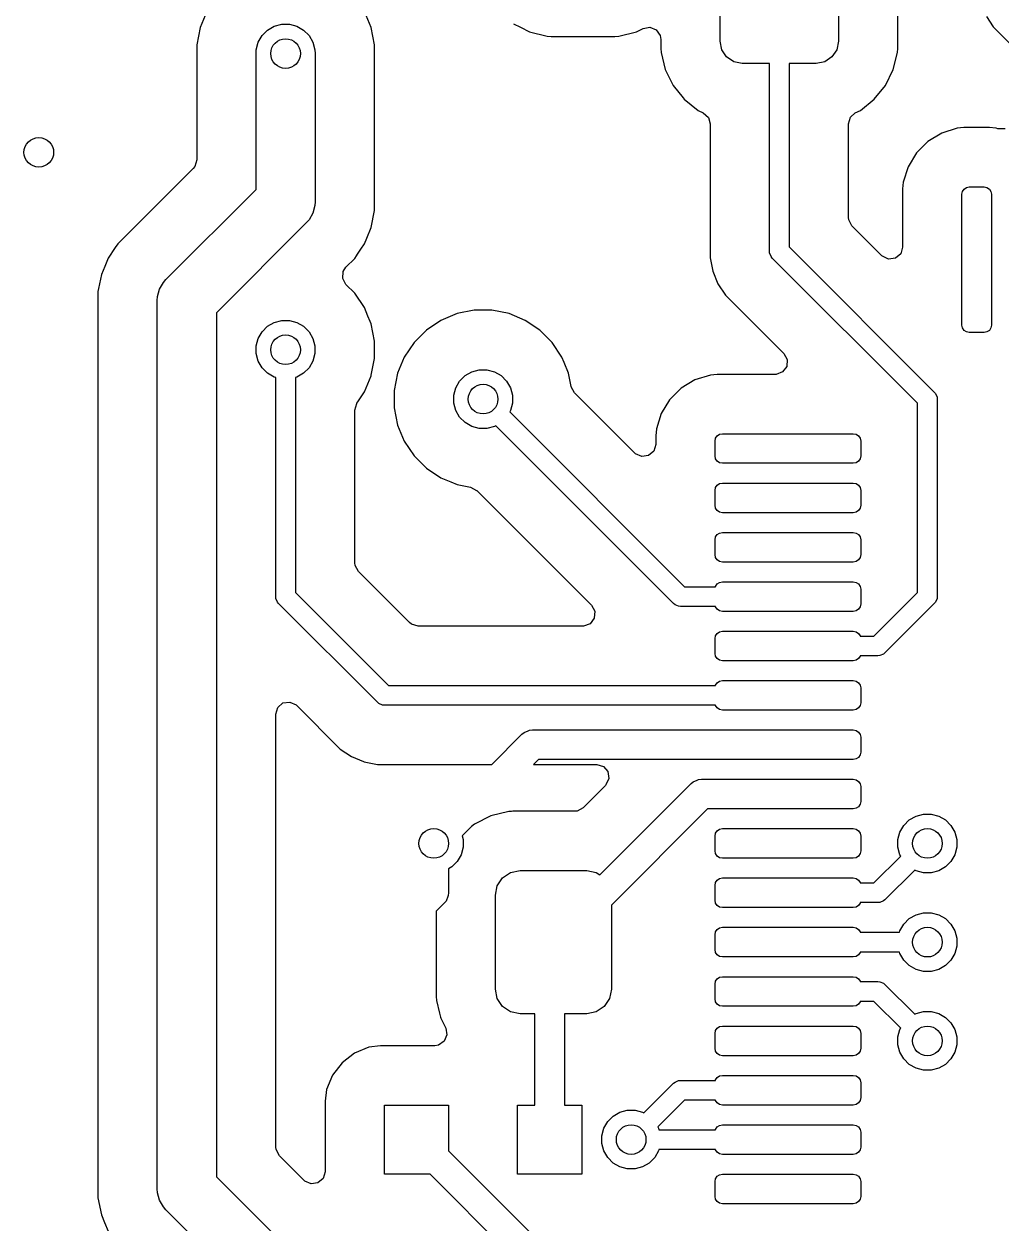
# Model space of a CAD drawing. Header units: inches. Extents: x 1.32 to 5.22, y -7.01 to -1.14.
# Drawn here: x 3.3799 to 3.7695, y -3.1833 to -2.7047 of the extents above; entities that cross this region are included whole.
import ezdxf

# ---------------------------------------------------------------- set-up
doc = ezdxf.new("R2010")
doc.units = ezdxf.units.IN
doc.header["$MEASUREMENT"] = 0
doc.layers.add('F.Cu', color=13, linetype='CONTINUOUS', true_color=0xc83434)

msp = doc.modelspace()

# ---------------------------------------------------------------- linework, layer by layer
at = {"layer": 'F.Cu', "linetype": 'CONTINUOUS'}
for p, q in [((3.65748, -2.71161), (3.65748, -2.6939)), ((3.70472, -2.6939), (3.70472, -2.71161)), ((3.72837, -2.71444), (3.72837, -2.69107)), ((3.45283, -2.69974), (3.45016, -2.70619)), ((3.51834, -2.70619), (3.51567, -2.69974)), ((3.76371, -2.70179), (3.76642, -2.70584)), ((3.45016, -2.70619), (3.4488, -2.71304)), ((3.45016, -2.70619), (3.45016, -2.70619)), ((3.47488, -2.70935), (3.47706, -2.70717)), ((3.47706, -2.70717), (3.47973, -2.70562)), ((3.47973, -2.70562), (3.48271, -2.70483)), ((3.48271, -2.70483), (3.48579, -2.70483)), ((3.48579, -2.70483), (3.48877, -2.70562)), ((3.48877, -2.70562), (3.49144, -2.70717)), ((3.49144, -2.70717), (3.49362, -2.70935)), ((3.5197, -2.71304), (3.51834, -2.70619)), ((3.51834, -2.70619), (3.51834, -2.70619)), ((3.57514, -2.70464), (3.57796, -2.70603)), ((3.57796, -2.70603), (3.58157, -2.70782)), ((3.58157, -2.70782), (3.58853, -2.70956)), ((3.61718, -2.70956), (3.62414, -2.70782)), ((3.62414, -2.70782), (3.62679, -2.70651)), ((3.62679, -2.70651), (3.6295, -2.70603)), ((3.6295, -2.70603), (3.63203, -2.7071)), ((3.63203, -2.7071), (3.63359, -2.70936)), ((3.76642, -2.70584), (3.76642, -2.70584)), ((3.76642, -2.70584), (3.79829, -2.73771)), ((3.4488, -2.71304), (3.4488, -2.75888)), ((3.47254, -2.71499), (3.47334, -2.71202)), ((3.47334, -2.71202), (3.47488, -2.70935)), ((3.49362, -2.70935), (3.49516, -2.71202)), ((3.49516, -2.71202), (3.49596, -2.71499)), ((3.5197, -2.7721), (3.5197, -2.71304)), ((3.5197, -2.71304), (3.5197, -2.71304)), ((3.5197, -2.71304), (3.5197, -2.71304)), ((3.58853, -2.70956), (3.58853, -2.70956)), ((3.58853, -2.70956), (3.58853, -2.70956)), ((3.58853, -2.70956), (3.59014, -2.70967)), ((3.59014, -2.70967), (3.61557, -2.70967)), ((3.61557, -2.70967), (3.61718, -2.70956)), ((3.63359, -2.70936), (3.63384, -2.71089)), ((3.63384, -2.71089), (3.63384, -2.71444)), ((3.65815, -2.715), (3.65748, -2.71161)), ((3.70472, -2.71161), (3.70405, -2.715)), ((3.47244, -2.71654), (3.47254, -2.71499)), ((3.47244, -2.7707), (3.47244, -2.71654)), ((3.49596, -2.71499), (3.49606, -2.71654)), ((3.49606, -2.71654), (3.49606, -2.77559)), ((3.63384, -2.71444), (3.63395, -2.71603)), ((3.63395, -2.71603), (3.63565, -2.72289)), ((3.66007, -2.71788), (3.65815, -2.715)), ((3.66295, -2.7198), (3.66007, -2.71788)), ((3.70213, -2.71788), (3.69926, -2.7198)), ((3.70405, -2.715), (3.70213, -2.71788)), ((3.72655, -2.72289), (3.72826, -2.71603)), ((3.72826, -2.71603), (3.72837, -2.71444)), ((3.66634, -2.72047), (3.66295, -2.7198)), ((3.67717, -2.72047), (3.66634, -2.72047)), ((3.67717, -2.79528), (3.67717, -2.72047)), ((3.69587, -2.72047), (3.68504, -2.72047)), ((3.68504, -2.72047), (3.68504, -2.79364)), ((3.69926, -2.7198), (3.69587, -2.72047)), ((3.63565, -2.72289), (3.63879, -2.72922)), ((3.72341, -2.72922), (3.72655, -2.72289)), ((3.63879, -2.72922), (3.64275, -2.73414)), ((3.71898, -2.73473), (3.72341, -2.72922)), ((3.64275, -2.73414), (3.64322, -2.73473)), ((3.64322, -2.73473), (3.64873, -2.73916)), ((3.71347, -2.73916), (3.71898, -2.73473)), ((3.64873, -2.73916), (3.65081, -2.74019)), ((3.65081, -2.74019), (3.65283, -2.74206)), ((3.70868, -2.74456), (3.70946, -2.74192)), ((3.70946, -2.74192), (3.71139, -2.74019)), ((3.71139, -2.74019), (3.71347, -2.73916)), ((3.65283, -2.74206), (3.65352, -2.74456)), ((3.65352, -2.74456), (3.65352, -2.79256)), ((3.70868, -2.78183), (3.70868, -2.74456)), ((3.75206, -2.74629), (3.7459, -2.74821)), ((3.75474, -2.74604), (3.75206, -2.74629)), ((3.75206, -2.74629), (3.75206, -2.74629)), ((3.75206, -2.74629), (3.75206, -2.74629)), ((3.76494, -2.74604), (3.75474, -2.74604)), ((3.76748, -2.74627), (3.76494, -2.74604)), ((3.76762, -2.74629), (3.76748, -2.74627)), ((3.76823, -2.74648), (3.76762, -2.74629)), ((3.76762, -2.74629), (3.76762, -2.74629)), ((3.76839, -2.74652), (3.76823, -2.74648)), ((3.77114, -2.74648), (3.76839, -2.74652)), ((3.74037, -2.75155), (3.7358, -2.75612)), ((3.74589, -2.74821), (3.74037, -2.75155)), ((3.74037, -2.75155), (3.74037, -2.75155)), ((3.7459, -2.74821), (3.74589, -2.74821)), ((3.7358, -2.75612), (3.73246, -2.76164)), ((3.7358, -2.75612), (3.7358, -2.75612)), ((3.4488, -2.75888), (3.44802, -2.76152)), ((3.44737, -2.76234), (3.41734, -2.79236)), ((3.44802, -2.76152), (3.44737, -2.76234)), ((3.73246, -2.76164), (3.73054, -2.76781)), ((3.73246, -2.76164), (3.73246, -2.76164)), ((3.43653, -2.80661), (3.47244, -2.7707)), ((3.73054, -2.76781), (3.7303, -2.77049)), ((3.7303, -2.77049), (3.7303, -2.79368)), ((3.73054, -2.76781), (3.73054, -2.76781)), ((3.75416, -2.77151), (3.7548, -2.77055)), ((3.7548, -2.77055), (3.75576, -2.76991)), ((3.75576, -2.76991), (3.75689, -2.76969)), ((3.75689, -2.76969), (3.7628, -2.76969)), ((3.7628, -2.76969), (3.76393, -2.76991)), ((3.76393, -2.76991), (3.76488, -2.77055)), ((3.76488, -2.77055), (3.76552, -2.77151)), ((3.5197, -2.77908), (3.5197, -2.7721)), ((3.75394, -2.77264), (3.75416, -2.77151)), ((3.75394, -2.8248), (3.75394, -2.77264)), ((3.76552, -2.77151), (3.76575, -2.77264)), ((3.76575, -2.77264), (3.76575, -2.8248)), ((3.49516, -2.78011), (3.49362, -2.78278)), ((3.49596, -2.77713), (3.49516, -2.78011)), ((3.49606, -2.77559), (3.49596, -2.77713)), ((3.51834, -2.78593), (3.5197, -2.77908)), ((3.4926, -2.78394), (3.45669, -2.81985)), ((3.49362, -2.78278), (3.4926, -2.78394)), ((3.70879, -2.78287), (3.70868, -2.78183)), ((3.71011, -2.78528), (3.70879, -2.78287)), ((3.51661, -2.7901), (3.51834, -2.78593)), ((3.72196, -2.79713), (3.71011, -2.78528)), ((3.41632, -2.7939), (3.41346, -2.79817)), ((3.41734, -2.79236), (3.41632, -2.7939)), ((3.41734, -2.79236), (3.41734, -2.79236)), ((3.51292, -2.7965), (3.51425, -2.79451)), ((3.51425, -2.79451), (3.51567, -2.79238)), ((3.51567, -2.79238), (3.51661, -2.7901)), ((3.65352, -2.79256), (3.65352, -2.79799)), ((3.68504, -2.79364), (3.74294, -2.85155)), ((3.7303, -2.79368), (3.72952, -2.79632)), ((3.41346, -2.79817), (3.41213, -2.80139)), ((3.50831, -2.80167), (3.51179, -2.79819)), ((3.51179, -2.79819), (3.5125, -2.79713)), ((3.5125, -2.79713), (3.51292, -2.7965)), ((3.51292, -2.7965), (3.51292, -2.7965)), ((3.65352, -2.79799), (3.65352, -2.79799)), ((3.65352, -2.79799), (3.65352, -2.79799)), ((3.65352, -2.79799), (3.65458, -2.80332)), ((3.67724, -2.79604), (3.67717, -2.79528)), ((3.67783, -2.79746), (3.67724, -2.79604)), ((3.67832, -2.79806), (3.67783, -2.79746)), ((3.73622, -2.85596), (3.67832, -2.79806)), ((3.72222, -2.79737), (3.72196, -2.79713)), ((3.72472, -2.79851), (3.72222, -2.79737)), ((3.72744, -2.79812), (3.72472, -2.79851)), ((3.72952, -2.79632), (3.72744, -2.79812)), ((3.41213, -2.80139), (3.41079, -2.80462)), ((3.507, -2.80616), (3.50719, -2.80341)), ((3.50719, -2.80341), (3.50831, -2.80167)), ((3.65458, -2.80332), (3.65458, -2.80332)), ((3.65458, -2.80332), (3.65666, -2.80834)), ((3.41079, -2.80462), (3.40968, -2.81021)), ((3.41079, -2.80462), (3.41079, -2.80462)), ((3.43397, -2.81044), (3.43551, -2.80777)), ((3.43551, -2.80777), (3.43653, -2.80661)), ((3.50831, -2.80857), (3.507, -2.80616)), ((3.51179, -2.81205), (3.50831, -2.80857)), ((3.65666, -2.80834), (3.65968, -2.81286)), ((3.40968, -2.81021), (3.40943, -2.81147)), ((3.40943, -2.81147), (3.40943, -3.17278)), ((3.43307, -2.81496), (3.43317, -2.81342)), ((3.43317, -2.81342), (3.43397, -2.81044)), ((3.51567, -2.81785), (3.51179, -2.81205)), ((3.51179, -2.81205), (3.51179, -2.81205)), ((3.65968, -2.81286), (3.65968, -2.81286)), ((3.65968, -2.81286), (3.68296, -2.83613)), ((3.43307, -3.16929), (3.43307, -2.81496)), ((3.51705, -2.82119), (3.51567, -2.81785)), ((3.51567, -2.81785), (3.51567, -2.81785)), ((3.45669, -2.81985), (3.45669, -3.1644)), ((3.47973, -2.82373), (3.48271, -2.82294)), ((3.48271, -2.82294), (3.48579, -2.82294)), ((3.48579, -2.82294), (3.48877, -2.82373)), ((3.51793, -2.82331), (3.51705, -2.82119)), ((3.51834, -2.8243), (3.51793, -2.82331)), ((3.5462, -2.82291), (3.54039, -2.82679)), ((3.55265, -2.82024), (3.5462, -2.82291)), ((3.5462, -2.82291), (3.5462, -2.82291)), ((3.5595, -2.81888), (3.55265, -2.82024)), ((3.55265, -2.82024), (3.55265, -2.82024)), ((3.56648, -2.81888), (3.5595, -2.81888)), ((3.5595, -2.81888), (3.5595, -2.81888)), ((3.57333, -2.82024), (3.56648, -2.81888)), ((3.56648, -2.81888), (3.56648, -2.81888)), ((3.57979, -2.82291), (3.57333, -2.82024)), ((3.57333, -2.82024), (3.57333, -2.82024)), ((3.58559, -2.82679), (3.57979, -2.82291)), ((3.57979, -2.82291), (3.57979, -2.82291)), ((3.47334, -2.83013), (3.47488, -2.82746)), ((3.47488, -2.82746), (3.47706, -2.82528)), ((3.47706, -2.82528), (3.47973, -2.82373)), ((3.48877, -2.82373), (3.49144, -2.82528)), ((3.49144, -2.82528), (3.49362, -2.82746)), ((3.49362, -2.82746), (3.49516, -2.83013)), ((3.5197, -2.83115), (3.51834, -2.8243)), ((3.51834, -2.8243), (3.51834, -2.8243)), ((3.54039, -2.82679), (3.53545, -2.83173)), ((3.54039, -2.82679), (3.54039, -2.82679)), ((3.59053, -2.83173), (3.58559, -2.82679)), ((3.58559, -2.82679), (3.58559, -2.82679)), ((3.75416, -2.82593), (3.75394, -2.8248)), ((3.7548, -2.82689), (3.75416, -2.82593)), ((3.75576, -2.82753), (3.7548, -2.82689)), ((3.75689, -2.82776), (3.75576, -2.82753)), ((3.7628, -2.82776), (3.75689, -2.82776)), ((3.76393, -2.82753), (3.7628, -2.82776)), ((3.76488, -2.82689), (3.76393, -2.82753)), ((3.76552, -2.82593), (3.76488, -2.82689)), ((3.76575, -2.8248), (3.76552, -2.82593)), ((3.47254, -2.8331), (3.47334, -2.83013)), ((3.49516, -2.83013), (3.49596, -2.8331)), ((3.5197, -2.83814), (3.5197, -2.83115)), ((3.5197, -2.83115), (3.5197, -2.83115)), ((3.53545, -2.83173), (3.53157, -2.83754)), ((3.53545, -2.83173), (3.53545, -2.83173)), ((3.59441, -2.83754), (3.59053, -2.83173)), ((3.59053, -2.83173), (3.59053, -2.83173)), ((3.47254, -2.83619), (3.47254, -2.8331)), ((3.47334, -2.83917), (3.47254, -2.83619)), ((3.49596, -2.83619), (3.49516, -2.83917)), ((3.49596, -2.8331), (3.49596, -2.83619)), ((3.53157, -2.83754), (3.5289, -2.84399)), ((3.53157, -2.83754), (3.53157, -2.83754)), ((3.5953, -2.83968), (3.59441, -2.83754)), ((3.59441, -2.83754), (3.59441, -2.83754)), ((3.68296, -2.83613), (3.68428, -2.83855)), ((3.47488, -2.84184), (3.47334, -2.83917)), ((3.47706, -2.84402), (3.47488, -2.84184)), ((3.49362, -2.84184), (3.49144, -2.84402)), ((3.49516, -2.83917), (3.49362, -2.84184)), ((3.5184, -2.84471), (3.5197, -2.83814)), ((3.5197, -2.83814), (3.5197, -2.83814)), ((3.59708, -2.84399), (3.5953, -2.83968)), ((3.68408, -2.84129), (3.68243, -2.84349)), ((3.68428, -2.83855), (3.68408, -2.84129)), ((3.47973, -2.84556), (3.47706, -2.84402)), ((3.48031, -2.84571), (3.47973, -2.84556)), ((3.48031, -2.93307), (3.48031, -2.84571)), ((3.48877, -2.84556), (3.48819, -2.84571)), ((3.48819, -2.84571), (3.48819, -2.93144)), ((3.49144, -2.84402), (3.48877, -2.84556)), ((3.51567, -2.85144), (3.51834, -2.84499)), ((3.51834, -2.84499), (3.5184, -2.84471)), ((3.5289, -2.84399), (3.52754, -2.85084)), ((3.5289, -2.84399), (3.5289, -2.84399)), ((3.55208, -2.84981), (3.55362, -2.84714)), ((3.55362, -2.84714), (3.5558, -2.84496)), ((3.5558, -2.84496), (3.55847, -2.84342)), ((3.55847, -2.84342), (3.56145, -2.84262)), ((3.56145, -2.84262), (3.56453, -2.84262)), ((3.56453, -2.84262), (3.56751, -2.84342)), ((3.56751, -2.84342), (3.57018, -2.84496)), ((3.57018, -2.84496), (3.57236, -2.84714)), ((3.57236, -2.84714), (3.5739, -2.84981)), ((3.59814, -2.84932), (3.59708, -2.84399)), ((3.64747, -2.84663), (3.64194, -2.84997)), ((3.65364, -2.84471), (3.64747, -2.84663)), ((3.64747, -2.84663), (3.64747, -2.84663)), ((3.65632, -2.84447), (3.65364, -2.84471)), ((3.65364, -2.84471), (3.65364, -2.84471)), ((3.65364, -2.84471), (3.65364, -2.84471)), ((3.67951, -2.84447), (3.65632, -2.84447)), ((3.67986, -2.84446), (3.67951, -2.84447)), ((3.68243, -2.84349), (3.67986, -2.84446)), ((3.513, -2.85543), (3.51567, -2.85144)), ((3.52754, -2.85084), (3.52754, -2.85782)), ((3.55128, -2.85279), (3.55208, -2.84981)), ((3.5739, -2.84981), (3.5747, -2.85279)), ((3.59816, -2.8494), (3.59814, -2.84932)), ((3.59948, -2.85181), (3.59816, -2.8494)), ((3.62354, -2.87587), (3.59948, -2.85181)), ((3.64194, -2.84997), (3.63738, -2.85454)), ((3.64194, -2.84997), (3.64194, -2.84997)), ((3.74294, -2.85155), (3.74343, -2.85214)), ((3.51183, -2.85867), (3.51261, -2.85603)), ((3.51261, -2.85603), (3.51265, -2.85595)), ((3.51265, -2.85595), (3.513, -2.85543)), ((3.55128, -2.85587), (3.55128, -2.85279)), ((3.55208, -2.85885), (3.55128, -2.85587)), ((3.5747, -2.85587), (3.5739, -2.85885)), ((3.5747, -2.85279), (3.5747, -2.85587)), ((3.63738, -2.85454), (3.63403, -2.86007)), ((3.63738, -2.85454), (3.63738, -2.85454)), ((3.73622, -2.93144), (3.73622, -2.85596)), ((3.74343, -2.85214), (3.74343, -2.85214)), ((3.74343, -2.85214), (3.74402, -2.85356)), ((3.74402, -2.85356), (3.74409, -2.85433)), ((3.74409, -2.85433), (3.74409, -2.93307)), ((3.51183, -2.91963), (3.51183, -2.85867)), ((3.52754, -2.85782), (3.5289, -2.86467)), ((3.55362, -2.86152), (3.55208, -2.85885)), ((3.5558, -2.8637), (3.55362, -2.86152)), ((3.5739, -2.85885), (3.5736, -2.85937)), ((3.5736, -2.85937), (3.64336, -2.92913)), ((3.63403, -2.86007), (3.63211, -2.86623)), ((3.63403, -2.86007), (3.63403, -2.86007)), ((3.5289, -2.86467), (3.5289, -2.86467)), ((3.5289, -2.86467), (3.53157, -2.87112)), ((3.55847, -2.86524), (3.5558, -2.8637)), ((3.56145, -2.86604), (3.55847, -2.86524)), ((3.56453, -2.86604), (3.56145, -2.86604)), ((3.56751, -2.86524), (3.56453, -2.86604)), ((3.56803, -2.86494), (3.56751, -2.86524)), ((3.63895, -2.93585), (3.56803, -2.86494)), ((3.63211, -2.86623), (3.63187, -2.86891)), ((3.63211, -2.86623), (3.63211, -2.86623)), ((3.53157, -2.87112), (3.53157, -2.87112)), ((3.53157, -2.87112), (3.53545, -2.87693)), ((3.63187, -2.86891), (3.63187, -2.87242)), ((3.65551, -2.87106), (3.65574, -2.86993)), ((3.65551, -2.87697), (3.65551, -2.87106)), ((3.65574, -2.86993), (3.65638, -2.86898)), ((3.65638, -2.86898), (3.65733, -2.86834)), ((3.65733, -2.86834), (3.65846, -2.86811)), ((3.65846, -2.86811), (3.71063, -2.86811)), ((3.71063, -2.86811), (3.71176, -2.86834)), ((3.71176, -2.86834), (3.71272, -2.86898)), ((3.71272, -2.86898), (3.71336, -2.86993)), ((3.71336, -2.86993), (3.71358, -2.87106)), ((3.71358, -2.87106), (3.71358, -2.87697)), ((3.62379, -2.87611), (3.62354, -2.87587)), ((3.6311, -2.87506), (3.62902, -2.87686)), ((3.63187, -2.87242), (3.6311, -2.87506)), ((3.53545, -2.87693), (3.53545, -2.87693)), ((3.53545, -2.87693), (3.54039, -2.88187)), ((3.62629, -2.87725), (3.62379, -2.87611)), ((3.62902, -2.87686), (3.62629, -2.87725)), ((3.65574, -2.8781), (3.65551, -2.87697)), ((3.65638, -2.87906), (3.65574, -2.8781)), ((3.65733, -2.8797), (3.65638, -2.87906)), ((3.65846, -2.87992), (3.65733, -2.8797)), ((3.71063, -2.87992), (3.65846, -2.87992)), ((3.71176, -2.8797), (3.71063, -2.87992)), ((3.71272, -2.87906), (3.71176, -2.8797)), ((3.71336, -2.8781), (3.71272, -2.87906)), ((3.71358, -2.87697), (3.71336, -2.8781)), ((3.54039, -2.88187), (3.54039, -2.88187)), ((3.54039, -2.88187), (3.5462, -2.88575)), ((3.5462, -2.88575), (3.5462, -2.88575)), ((3.5462, -2.88575), (3.55007, -2.88735)), ((3.55007, -2.88735), (3.55265, -2.88842)), ((3.55265, -2.88842), (3.55798, -2.88948)), ((3.55798, -2.88948), (3.56041, -2.89076)), ((3.65551, -2.89075), (3.65574, -2.88962)), ((3.65574, -2.88962), (3.65638, -2.88866)), ((3.65638, -2.88866), (3.65733, -2.88802)), ((3.65733, -2.88802), (3.65846, -2.8878)), ((3.65846, -2.8878), (3.71063, -2.8878)), ((3.71063, -2.8878), (3.71176, -2.88802)), ((3.71176, -2.88802), (3.71272, -2.88866)), ((3.71272, -2.88866), (3.71336, -2.88962)), ((3.71336, -2.88962), (3.71358, -2.89075)), ((3.56041, -2.89076), (3.56048, -2.89082)), ((3.56048, -2.89082), (3.60619, -2.93653)), ((3.65551, -2.89665), (3.65551, -2.89075)), ((3.71358, -2.89075), (3.71358, -2.89665)), ((3.65574, -2.89778), (3.65551, -2.89665)), ((3.65638, -2.89874), (3.65574, -2.89778)), ((3.65733, -2.89938), (3.65638, -2.89874)), ((3.65846, -2.89961), (3.65733, -2.89938)), ((3.71063, -2.89961), (3.65846, -2.89961)), ((3.71176, -2.89938), (3.71063, -2.89961)), ((3.71272, -2.89874), (3.71176, -2.89938)), ((3.71336, -2.89778), (3.71272, -2.89874)), ((3.71358, -2.89665), (3.71336, -2.89778)), ((3.65551, -2.91043), (3.65574, -2.9093)), ((3.65574, -2.9093), (3.65638, -2.90835)), ((3.65638, -2.90835), (3.65733, -2.90771)), ((3.65733, -2.90771), (3.65846, -2.90748)), ((3.65846, -2.90748), (3.71063, -2.90748)), ((3.71063, -2.90748), (3.71176, -2.90771)), ((3.71176, -2.90771), (3.71272, -2.90835)), ((3.71272, -2.90835), (3.71336, -2.9093)), ((3.71336, -2.9093), (3.71358, -2.91043)), ((3.65551, -2.91634), (3.65551, -2.91043)), ((3.71358, -2.91043), (3.71358, -2.91634)), ((3.65574, -2.91747), (3.65551, -2.91634)), ((3.65638, -2.91843), (3.65574, -2.91747)), ((3.65733, -2.91907), (3.65638, -2.91843)), ((3.71272, -2.91843), (3.71176, -2.91907)), ((3.71336, -2.91747), (3.71272, -2.91843)), ((3.71358, -2.91634), (3.71336, -2.91747)), ((3.51194, -2.92066), (3.51183, -2.91963)), ((3.51326, -2.92308), (3.51194, -2.92066)), ((3.53362, -2.94343), (3.51326, -2.92308)), ((3.65846, -2.91929), (3.65733, -2.91907)), ((3.71063, -2.91929), (3.65846, -2.91929)), ((3.71176, -2.91907), (3.71063, -2.91929)), ((3.65574, -2.92899), (3.65638, -2.92803)), ((3.65638, -2.92803), (3.65733, -2.92739)), ((3.65733, -2.92739), (3.65846, -2.92717)), ((3.65846, -2.92717), (3.71063, -2.92717)), ((3.71063, -2.92717), (3.71176, -2.92739)), ((3.71176, -2.92739), (3.71272, -2.92803)), ((3.71272, -2.92803), (3.71336, -2.92899)), ((3.48039, -2.93384), (3.48031, -2.93307)), ((3.48819, -2.93144), (3.52525, -2.9685)), ((3.64336, -2.92913), (3.65571, -2.92913)), ((3.65571, -2.92913), (3.65574, -2.92899)), ((3.71336, -2.92899), (3.71358, -2.93012)), ((3.71358, -2.93012), (3.71358, -2.93602)), ((3.71884, -2.94882), (3.73622, -2.93144)), ((3.74409, -2.93307), (3.74402, -2.93384)), ((3.48098, -2.93526), (3.48039, -2.93384)), ((3.48147, -2.93585), (3.48098, -2.93526)), ((3.52084, -2.97522), (3.48147, -2.93585)), ((3.60619, -2.93653), (3.60751, -2.93894)), ((3.63955, -2.93634), (3.63895, -2.93585)), ((3.64096, -2.93693), (3.63955, -2.93634)), ((3.64173, -2.93701), (3.64096, -2.93693)), ((3.65571, -2.93701), (3.64173, -2.93701)), ((3.65574, -2.93715), (3.65571, -2.93701)), ((3.65638, -2.93811), (3.65574, -2.93715)), ((3.65733, -2.93875), (3.65638, -2.93811)), ((3.71272, -2.93811), (3.71176, -2.93875)), ((3.71336, -2.93715), (3.71272, -2.93811)), ((3.71358, -2.93602), (3.71336, -2.93715)), ((3.74294, -2.93585), (3.72326, -2.95554)), ((3.74343, -2.93526), (3.74294, -2.93585)), ((3.74402, -2.93384), (3.74343, -2.93526)), ((3.60731, -2.94169), (3.60566, -2.94389)), ((3.60751, -2.93894), (3.60731, -2.94169)), ((3.65846, -2.93898), (3.65733, -2.93875)), ((3.71063, -2.93898), (3.65846, -2.93898)), ((3.71176, -2.93875), (3.71063, -2.93898)), ((3.53443, -2.94409), (3.53362, -2.94343)), ((3.53707, -2.94486), (3.53443, -2.94409)), ((3.60274, -2.94486), (3.53707, -2.94486)), ((3.60308, -2.94485), (3.60274, -2.94486)), ((3.60566, -2.94389), (3.60308, -2.94485)), ((3.65574, -2.94867), (3.65638, -2.94772)), ((3.65638, -2.94772), (3.65733, -2.94708)), ((3.65733, -2.94708), (3.65846, -2.94685)), ((3.65846, -2.94685), (3.71063, -2.94685)), ((3.71063, -2.94685), (3.71176, -2.94708)), ((3.71176, -2.94708), (3.71272, -2.94772)), ((3.71272, -2.94772), (3.71336, -2.94867)), ((3.65551, -2.9498), (3.65574, -2.94867)), ((3.65551, -2.95571), (3.65551, -2.9498)), ((3.71336, -2.94867), (3.71339, -2.94882)), ((3.71339, -2.94882), (3.71884, -2.94882)), ((3.65574, -2.95684), (3.65551, -2.95571)), ((3.65638, -2.9578), (3.65574, -2.95684)), ((3.71336, -2.95684), (3.71272, -2.9578)), ((3.71339, -2.95669), (3.71336, -2.95684)), ((3.72047, -2.95669), (3.71339, -2.95669)), ((3.72124, -2.95662), (3.72047, -2.95669)), ((3.72266, -2.95603), (3.72124, -2.95662)), ((3.72326, -2.95554), (3.72266, -2.95603)), ((3.65733, -2.95844), (3.65638, -2.9578)), ((3.65846, -2.95866), (3.65733, -2.95844)), ((3.71063, -2.95866), (3.65846, -2.95866)), ((3.71176, -2.95844), (3.71063, -2.95866)), ((3.71272, -2.9578), (3.71176, -2.95844)), ((3.65638, -2.9674), (3.65733, -2.96676)), ((3.65733, -2.96676), (3.65846, -2.96654)), ((3.65846, -2.96654), (3.71063, -2.96654)), ((3.71063, -2.96654), (3.71176, -2.96676)), ((3.71176, -2.96676), (3.71272, -2.9674)), ((3.52525, -2.9685), (3.65571, -2.9685)), ((3.65571, -2.9685), (3.65574, -2.96836)), ((3.65574, -2.96836), (3.65638, -2.9674)), ((3.71272, -2.9674), (3.71336, -2.96836)), ((3.71336, -2.96836), (3.71358, -2.96949)), ((3.71358, -2.96949), (3.71358, -2.97539)), ((3.48111, -2.9773), (3.48319, -2.9755)), ((3.48319, -2.9755), (3.48591, -2.97511)), ((3.48591, -2.97511), (3.48841, -2.97625)), ((3.48841, -2.97625), (3.48867, -2.97649)), ((3.52143, -2.97571), (3.52084, -2.97522)), ((3.52285, -2.9763), (3.52143, -2.97571)), ((3.52362, -2.97638), (3.52285, -2.9763)), ((3.65571, -2.97638), (3.52362, -2.97638)), ((3.65574, -2.97652), (3.65571, -2.97638)), ((3.71358, -2.97539), (3.71336, -2.97652)), ((3.48033, -2.97994), (3.48111, -2.9773)), ((3.48033, -3.15258), (3.48033, -2.97994)), ((3.48867, -2.97649), (3.50604, -2.99386)), ((3.65638, -2.97748), (3.65574, -2.97652)), ((3.65733, -2.97812), (3.65638, -2.97748)), ((3.65846, -2.97835), (3.65733, -2.97812)), ((3.71063, -2.97835), (3.65846, -2.97835)), ((3.71176, -2.97812), (3.71063, -2.97835)), ((3.71272, -2.97748), (3.71176, -2.97812)), ((3.71336, -2.97652), (3.71272, -2.97748)), ((3.56643, -3.00002), (3.5785, -2.98795)), ((3.5785, -2.98795), (3.5794, -2.98722)), ((3.5794, -2.98722), (3.58102, -2.98654)), ((3.58102, -2.98654), (3.58153, -2.98633)), ((3.58153, -2.98633), (3.58268, -2.98622)), ((3.58268, -2.98622), (3.68455, -2.98622)), ((3.68455, -2.98622), (3.71063, -2.98622)), ((3.71063, -2.98622), (3.71176, -2.98645)), ((3.71176, -2.98645), (3.71272, -2.98709)), ((3.71272, -2.98709), (3.71336, -2.98804)), ((3.71336, -2.98804), (3.71358, -2.98917)), ((3.71358, -2.98917), (3.71358, -2.99508)), ((3.50604, -2.99386), (3.50604, -2.99386)), ((3.50604, -2.99386), (3.51056, -2.99688)), ((3.71358, -2.99508), (3.71336, -2.99621)), ((3.51056, -2.99688), (3.51537, -2.99887)), ((3.51537, -2.99887), (3.51558, -2.99896)), ((3.51558, -2.99896), (3.51558, -2.99896)), ((3.51558, -2.99896), (3.51558, -2.99896)), ((3.51558, -2.99896), (3.52091, -3.00002)), ((3.52091, -3.00002), (3.52091, -3.00002)), ((3.52091, -3.00002), (3.52091, -3.00002)), ((3.52091, -3.00002), (3.56643, -3.00002)), ((3.58512, -2.99803), (3.58314, -3.00002)), ((3.58314, -3.00002), (3.60832, -3.00002)), ((3.65846, -2.99803), (3.58512, -2.99803)), ((3.60832, -3.00002), (3.61096, -3.00079)), ((3.71063, -2.99803), (3.65846, -2.99803)), ((3.71176, -2.99781), (3.71063, -2.99803)), ((3.71272, -2.99717), (3.71176, -2.99781)), ((3.71336, -2.99621), (3.71272, -2.99717)), ((3.61096, -3.00079), (3.61276, -3.00287)), ((3.61276, -3.00287), (3.61315, -3.0056)), ((3.61177, -3.00835), (3.60287, -3.01725)), ((3.60953, -3.04403), (3.64592, -3.00764)), ((3.61201, -3.0081), (3.61177, -3.00835)), ((3.61315, -3.0056), (3.61201, -3.0081)), ((3.64592, -3.00764), (3.64682, -3.0069)), ((3.64682, -3.0069), (3.6484, -3.00624)), ((3.6484, -3.00624), (3.64895, -3.00602)), ((3.64895, -3.00602), (3.6501, -3.00591)), ((3.6501, -3.00591), (3.68455, -3.00591)), ((3.68455, -3.00591), (3.71063, -3.00591)), ((3.71063, -3.00591), (3.71176, -3.00613)), ((3.71176, -3.00613), (3.71272, -3.00677)), ((3.71272, -3.00677), (3.71336, -3.00773)), ((3.71336, -3.00773), (3.71358, -3.00886)), ((3.71358, -3.00886), (3.71358, -3.01476)), ((3.57321, -3.01879), (3.56614, -3.02055)), ((3.57438, -3.01871), (3.57321, -3.01879)), ((3.57484, -3.01868), (3.57438, -3.01871)), ((3.59942, -3.01868), (3.57484, -3.01868)), ((3.60046, -3.01857), (3.59942, -3.01868)), ((3.60287, -3.01725), (3.60046, -3.01857)), ((3.65254, -3.01772), (3.61417, -3.05609)), ((3.65846, -3.01772), (3.65254, -3.01772)), ((3.71063, -3.01772), (3.65846, -3.01772)), ((3.71176, -3.01749), (3.71063, -3.01772)), ((3.71272, -3.01685), (3.71176, -3.01749)), ((3.71336, -3.01589), (3.71272, -3.01685)), ((3.71358, -3.01476), (3.71336, -3.01589)), ((3.55962, -3.02379), (3.55836, -3.0248)), ((3.56614, -3.02055), (3.55962, -3.02379)), ((3.56614, -3.02055), (3.56614, -3.02055)), ((3.72925, -3.02698), (3.73079, -3.02431)), ((3.73079, -3.02431), (3.73297, -3.02213)), ((3.73297, -3.02213), (3.73564, -3.02058)), ((3.73564, -3.02058), (3.73862, -3.01979)), ((3.73862, -3.01979), (3.7417, -3.01979)), ((3.7417, -3.01979), (3.74468, -3.02058)), ((3.74468, -3.02058), (3.74735, -3.02213)), ((3.74735, -3.02213), (3.74953, -3.02431)), ((3.74953, -3.02431), (3.75107, -3.02698)), ((3.55836, -3.0248), (3.55463, -3.02852)), ((3.55463, -3.02852), (3.55502, -3.02995)), ((3.65551, -3.02854), (3.65574, -3.02741)), ((3.65551, -3.03445), (3.65551, -3.02854)), ((3.65574, -3.02741), (3.65638, -3.02646)), ((3.65638, -3.02646), (3.65733, -3.02582)), ((3.65733, -3.02582), (3.65846, -3.02559)), ((3.65846, -3.02559), (3.71063, -3.02559)), ((3.71063, -3.02559), (3.71176, -3.02582)), ((3.71176, -3.02582), (3.71272, -3.02646)), ((3.71272, -3.02646), (3.71336, -3.02741)), ((3.71336, -3.02741), (3.71358, -3.02854)), ((3.71358, -3.02854), (3.71358, -3.03445)), ((3.72845, -3.02995), (3.72925, -3.02698)), ((3.75107, -3.02698), (3.75187, -3.02995)), ((3.55502, -3.03304), (3.55422, -3.03602)), ((3.55502, -3.02995), (3.55502, -3.03304)), ((3.72845, -3.03304), (3.72845, -3.02995)), ((3.72925, -3.03602), (3.72845, -3.03304)), ((3.75187, -3.03304), (3.75107, -3.03602)), ((3.75187, -3.02995), (3.75187, -3.03304)), ((3.55268, -3.03869), (3.5505, -3.04087)), ((3.55422, -3.03602), (3.55268, -3.03869)), ((3.65574, -3.03558), (3.65551, -3.03445)), ((3.65638, -3.03654), (3.65574, -3.03558)), ((3.65733, -3.03718), (3.65638, -3.03654)), ((3.65846, -3.0374), (3.65733, -3.03718)), ((3.71063, -3.0374), (3.65846, -3.0374)), ((3.71176, -3.03718), (3.71063, -3.0374)), ((3.71272, -3.03654), (3.71176, -3.03718)), ((3.71336, -3.03558), (3.71272, -3.03654)), ((3.71358, -3.03445), (3.71336, -3.03558)), ((3.71884, -3.04724), (3.72955, -3.03654)), ((3.72955, -3.03654), (3.72925, -3.03602)), ((3.74953, -3.03869), (3.74735, -3.04087)), ((3.75107, -3.03602), (3.74953, -3.03869)), ((3.5505, -3.04087), (3.54921, -3.04161)), ((3.54921, -3.04161), (3.54921, -3.05118)), ((3.5708, -3.04521), (3.57399, -3.04307)), ((3.57399, -3.04307), (3.57776, -3.04232)), ((3.57776, -3.04232), (3.60433, -3.04232)), ((3.60433, -3.04232), (3.6081, -3.04307)), ((3.6081, -3.04307), (3.60953, -3.04403)), ((3.73511, -3.04211), (3.72326, -3.05396)), ((3.73564, -3.04241), (3.73511, -3.04211)), ((3.73862, -3.04321), (3.73564, -3.04241)), ((3.7417, -3.04321), (3.73862, -3.04321)), ((3.74468, -3.04241), (3.7417, -3.04321)), ((3.74735, -3.04087), (3.74468, -3.04241)), ((3.56866, -3.0484), (3.5708, -3.04521)), ((3.65551, -3.04823), (3.65574, -3.0471)), ((3.65551, -3.05413), (3.65551, -3.04823)), ((3.65574, -3.0471), (3.65638, -3.04614)), ((3.65638, -3.04614), (3.65733, -3.0455)), ((3.65733, -3.0455), (3.65846, -3.04528)), ((3.65846, -3.04528), (3.71063, -3.04528)), ((3.71063, -3.04528), (3.71176, -3.0455)), ((3.71176, -3.0455), (3.71272, -3.04614)), ((3.71272, -3.04614), (3.71336, -3.0471)), ((3.71336, -3.0471), (3.71339, -3.04724)), ((3.71339, -3.04724), (3.71884, -3.04724)), ((3.54896, -3.05267), (3.54822, -3.05446)), ((3.5491, -3.05233), (3.54896, -3.05267)), ((3.54921, -3.05118), (3.5491, -3.05233)), ((3.56791, -3.05217), (3.56866, -3.0484)), ((3.56791, -3.08957), (3.56791, -3.05217)), ((3.54748, -3.05536), (3.54427, -3.05857)), ((3.54822, -3.05446), (3.54748, -3.05536)), ((3.61417, -3.05609), (3.61417, -3.08957)), ((3.65574, -3.05526), (3.65551, -3.05413)), ((3.65638, -3.05622), (3.65574, -3.05526)), ((3.65733, -3.05686), (3.65638, -3.05622)), ((3.65846, -3.05709), (3.65733, -3.05686)), ((3.71063, -3.05709), (3.65846, -3.05709)), ((3.71176, -3.05686), (3.71063, -3.05709)), ((3.71272, -3.05622), (3.71176, -3.05686)), ((3.71336, -3.05526), (3.71272, -3.05622)), ((3.71339, -3.05512), (3.71336, -3.05526)), ((3.72047, -3.05512), (3.71339, -3.05512)), ((3.72124, -3.05504), (3.72047, -3.05512)), ((3.72266, -3.05445), (3.72124, -3.05504)), ((3.72326, -3.05396), (3.72266, -3.05445)), ((3.54427, -3.05857), (3.54427, -3.09248)), ((3.73079, -3.06368), (3.73297, -3.0615)), ((3.73297, -3.0615), (3.73564, -3.05995)), ((3.73564, -3.05995), (3.73862, -3.05916)), ((3.73862, -3.05916), (3.7417, -3.05916)), ((3.7417, -3.05916), (3.74468, -3.05995)), ((3.74468, -3.05995), (3.74735, -3.0615)), ((3.74735, -3.0615), (3.74953, -3.06368)), ((3.65551, -3.06791), (3.65574, -3.06678)), ((3.65574, -3.06678), (3.65638, -3.06583)), ((3.65638, -3.06583), (3.65733, -3.06519)), ((3.65733, -3.06519), (3.65846, -3.06496)), ((3.65846, -3.06496), (3.71063, -3.06496)), ((3.71063, -3.06496), (3.71176, -3.06519)), ((3.71176, -3.06519), (3.71272, -3.06583)), ((3.71272, -3.06583), (3.71336, -3.06678)), ((3.71336, -3.06678), (3.71339, -3.06693)), ((3.71339, -3.06693), (3.72909, -3.06693)), ((3.72909, -3.06693), (3.72925, -3.06635)), ((3.72925, -3.06635), (3.73079, -3.06368)), ((3.74953, -3.06368), (3.75107, -3.06635)), ((3.75107, -3.06635), (3.75187, -3.06932)), ((3.65551, -3.07382), (3.65551, -3.06791)), ((3.75187, -3.06932), (3.75187, -3.07241)), ((3.65574, -3.07495), (3.65551, -3.07382)), ((3.65638, -3.07591), (3.65574, -3.07495)), ((3.65733, -3.07655), (3.65638, -3.07591)), ((3.65846, -3.07677), (3.65733, -3.07655)), ((3.71063, -3.07677), (3.65846, -3.07677)), ((3.71176, -3.07655), (3.71063, -3.07677)), ((3.71272, -3.07591), (3.71176, -3.07655)), ((3.71336, -3.07495), (3.71272, -3.07591)), ((3.71339, -3.0748), (3.71336, -3.07495)), ((3.72909, -3.0748), (3.71339, -3.0748)), ((3.72925, -3.07539), (3.72909, -3.0748)), ((3.73079, -3.07806), (3.72925, -3.07539)), ((3.75107, -3.07539), (3.74953, -3.07806)), ((3.75187, -3.07241), (3.75107, -3.07539)), ((3.73297, -3.08024), (3.73079, -3.07806)), ((3.73564, -3.08178), (3.73297, -3.08024)), ((3.74735, -3.08024), (3.74468, -3.08178)), ((3.74953, -3.07806), (3.74735, -3.08024)), ((3.65551, -3.0876), (3.65574, -3.08647)), ((3.65574, -3.08647), (3.65638, -3.08551)), ((3.65638, -3.08551), (3.65733, -3.08487)), ((3.65733, -3.08487), (3.65846, -3.08465)), ((3.65846, -3.08465), (3.71063, -3.08465)), ((3.71063, -3.08465), (3.71176, -3.08487)), ((3.71176, -3.08487), (3.71272, -3.08551)), ((3.71272, -3.08551), (3.71336, -3.08647)), ((3.71336, -3.08647), (3.71339, -3.08661)), ((3.73862, -3.08258), (3.73564, -3.08178)), ((3.7417, -3.08258), (3.73862, -3.08258)), ((3.74468, -3.08178), (3.7417, -3.08258)), ((3.56866, -3.09333), (3.56791, -3.08957)), ((3.61417, -3.08957), (3.61342, -3.09333)), ((3.65551, -3.0935), (3.65551, -3.0876)), ((3.71339, -3.08661), (3.72047, -3.08661)), ((3.72047, -3.08661), (3.72124, -3.08669)), ((3.72124, -3.08669), (3.72266, -3.08728)), ((3.72266, -3.08728), (3.72326, -3.08777)), ((3.72326, -3.08777), (3.73511, -3.09963)), ((3.54427, -3.09248), (3.54438, -3.09411)), ((3.54438, -3.09411), (3.54564, -3.09917)), ((3.5708, -3.09653), (3.56866, -3.09333)), ((3.61342, -3.09333), (3.61129, -3.09653)), ((3.65574, -3.09463), (3.65551, -3.0935)), ((3.65638, -3.09559), (3.65574, -3.09463)), ((3.65733, -3.09623), (3.65638, -3.09559)), ((3.71272, -3.09559), (3.71176, -3.09623)), ((3.71336, -3.09463), (3.71272, -3.09559)), ((3.71339, -3.09449), (3.71336, -3.09463)), ((3.71884, -3.09449), (3.71339, -3.09449)), ((3.72955, -3.10519), (3.71884, -3.09449)), ((3.54564, -3.09917), (3.54605, -3.10082)), ((3.54605, -3.10082), (3.54614, -3.10118)), ((3.57399, -3.09866), (3.5708, -3.09653)), ((3.57776, -3.09941), (3.57399, -3.09866)), ((3.58366, -3.09941), (3.57776, -3.09941)), ((3.58366, -3.13583), (3.58366, -3.09941)), ((3.60433, -3.09941), (3.59547, -3.09941)), ((3.59547, -3.09941), (3.59547, -3.13583)), ((3.6081, -3.09866), (3.60433, -3.09941)), ((3.61129, -3.09653), (3.6081, -3.09866)), ((3.65846, -3.09646), (3.65733, -3.09623)), ((3.71063, -3.09646), (3.65846, -3.09646)), ((3.71176, -3.09623), (3.71063, -3.09646)), ((3.73511, -3.09963), (3.73564, -3.09932)), ((3.73564, -3.09932), (3.73862, -3.09853)), ((3.73862, -3.09853), (3.7417, -3.09853)), ((3.7417, -3.09853), (3.74468, -3.09932)), ((3.74468, -3.09932), (3.74735, -3.10087)), ((3.74735, -3.10087), (3.74953, -3.10305)), ((3.54614, -3.10118), (3.5481, -3.10513)), ((3.5481, -3.10513), (3.54858, -3.10784)), ((3.65574, -3.10615), (3.65638, -3.1052)), ((3.65638, -3.1052), (3.65733, -3.10456)), ((3.65733, -3.10456), (3.65846, -3.10433)), ((3.65846, -3.10433), (3.71063, -3.10433)), ((3.71063, -3.10433), (3.71176, -3.10456)), ((3.71176, -3.10456), (3.71272, -3.1052)), ((3.71272, -3.1052), (3.71336, -3.10615)), ((3.72925, -3.10572), (3.72955, -3.10519)), ((3.74953, -3.10305), (3.75107, -3.10572)), ((3.54752, -3.11038), (3.54525, -3.11194)), ((3.54858, -3.10784), (3.54752, -3.11038)), ((3.65551, -3.10728), (3.65574, -3.10615)), ((3.65551, -3.11319), (3.65551, -3.10728)), ((3.71336, -3.10615), (3.71358, -3.10728)), ((3.71358, -3.10728), (3.71358, -3.11319)), ((3.72845, -3.10869), (3.72925, -3.10572)), ((3.72845, -3.11178), (3.72845, -3.10869)), ((3.75107, -3.10572), (3.75187, -3.10869)), ((3.75187, -3.10869), (3.75187, -3.11178)), ((3.5117, -3.11518), (3.50676, -3.11897)), ((3.51745, -3.11279), (3.5117, -3.11518)), ((3.52207, -3.11219), (3.51745, -3.11279)), ((3.51745, -3.11279), (3.51745, -3.11279)), ((3.54373, -3.11219), (3.52207, -3.11219)), ((3.54525, -3.11194), (3.54373, -3.11219)), ((3.65574, -3.11432), (3.65551, -3.11319)), ((3.65638, -3.11528), (3.65574, -3.11432)), ((3.71336, -3.11432), (3.71272, -3.11528)), ((3.71358, -3.11319), (3.71336, -3.11432)), ((3.72925, -3.11476), (3.72845, -3.11178)), ((3.73079, -3.11743), (3.72925, -3.11476)), ((3.75107, -3.11476), (3.74953, -3.11743)), ((3.75187, -3.11178), (3.75107, -3.11476)), ((3.50676, -3.11897), (3.50297, -3.1239)), ((3.65733, -3.11592), (3.65638, -3.11528)), ((3.65846, -3.11614), (3.65733, -3.11592)), ((3.71063, -3.11614), (3.65846, -3.11614)), ((3.71176, -3.11592), (3.71063, -3.11614)), ((3.71272, -3.11528), (3.71176, -3.11592)), ((3.73297, -3.11961), (3.73079, -3.11743)), ((3.73564, -3.12115), (3.73297, -3.11961)), ((3.74735, -3.11961), (3.74468, -3.12115)), ((3.74953, -3.11743), (3.74735, -3.11961)), ((3.50297, -3.1239), (3.50059, -3.12966)), ((3.65638, -3.12488), (3.65733, -3.12424)), ((3.65733, -3.12424), (3.65846, -3.12402)), ((3.65846, -3.12402), (3.71063, -3.12402)), ((3.71063, -3.12402), (3.71176, -3.12424)), ((3.71176, -3.12424), (3.71272, -3.12488)), ((3.73862, -3.12195), (3.73564, -3.12115)), ((3.7417, -3.12195), (3.73862, -3.12195)), ((3.74468, -3.12115), (3.7417, -3.12195)), ((3.62709, -3.139), (3.63895, -3.12714)), ((3.63895, -3.12714), (3.63955, -3.12665)), ((3.63955, -3.12665), (3.64096, -3.12606)), ((3.64096, -3.12606), (3.64173, -3.12598)), ((3.64173, -3.12598), (3.65571, -3.12598)), ((3.65571, -3.12598), (3.65574, -3.12584)), ((3.65574, -3.12584), (3.65638, -3.12488)), ((3.71272, -3.12488), (3.71336, -3.12584)), ((3.71336, -3.12584), (3.71358, -3.12697)), ((3.71358, -3.12697), (3.71358, -3.13287)), ((3.50059, -3.12966), (3.49998, -3.13428)), ((3.49998, -3.13428), (3.49998, -3.16247)), ((3.50059, -3.12966), (3.50059, -3.12966)), ((3.64336, -3.13386), (3.63266, -3.14456)), ((3.65571, -3.13386), (3.64336, -3.13386)), ((3.65574, -3.134), (3.65571, -3.13386)), ((3.65638, -3.13496), (3.65574, -3.134)), ((3.71336, -3.134), (3.71272, -3.13496)), ((3.71358, -3.13287), (3.71336, -3.134)), ((3.52362, -3.16339), (3.52362, -3.13583)), ((3.52362, -3.13583), (3.54921, -3.13583)), ((3.54921, -3.13583), (3.54921, -3.15405)), ((3.57677, -3.16339), (3.57677, -3.13583)), ((3.57677, -3.13583), (3.58366, -3.13583)), ((3.59547, -3.13583), (3.60236, -3.13583)), ((3.60236, -3.13583), (3.60236, -3.16339)), ((3.61486, -3.14024), (3.61753, -3.13869)), ((3.61753, -3.13869), (3.62051, -3.1379)), ((3.62051, -3.1379), (3.62359, -3.1379)), ((3.62359, -3.1379), (3.62657, -3.13869)), ((3.62657, -3.13869), (3.62709, -3.139)), ((3.65733, -3.1356), (3.65638, -3.13496)), ((3.65846, -3.13583), (3.65733, -3.1356)), ((3.71063, -3.13583), (3.65846, -3.13583)), ((3.71176, -3.1356), (3.71063, -3.13583)), ((3.71272, -3.13496), (3.71176, -3.1356)), ((3.61114, -3.14509), (3.61268, -3.14242)), ((3.61268, -3.14242), (3.61486, -3.14024)), ((3.65638, -3.14457), (3.65733, -3.14393)), ((3.65733, -3.14393), (3.65846, -3.1437)), ((3.65846, -3.1437), (3.71063, -3.1437)), ((3.71063, -3.1437), (3.71176, -3.14393)), ((3.71176, -3.14393), (3.71272, -3.14457)), ((3.61034, -3.14806), (3.61114, -3.14509)), ((3.61034, -3.15115), (3.61034, -3.14806)), ((3.63266, -3.14456), (3.63296, -3.14509)), ((3.63296, -3.14509), (3.63312, -3.14567)), ((3.63312, -3.14567), (3.65571, -3.14567)), ((3.65571, -3.14567), (3.65574, -3.14552)), ((3.65574, -3.14552), (3.65638, -3.14457)), ((3.71272, -3.14457), (3.71336, -3.14552)), ((3.71336, -3.14552), (3.71358, -3.14665)), ((3.71358, -3.14665), (3.71358, -3.15256)), ((3.48045, -3.15362), (3.48033, -3.15258)), ((3.61114, -3.15413), (3.61034, -3.15115)), ((3.71358, -3.15256), (3.71336, -3.15369)), ((3.48176, -3.15604), (3.48045, -3.15362)), ((3.49165, -3.16592), (3.48176, -3.15604)), ((3.54921, -3.15405), (3.59792, -3.20276)), ((3.61268, -3.1568), (3.61114, -3.15413)), ((3.61486, -3.15898), (3.61268, -3.1568)), ((3.63142, -3.1568), (3.62924, -3.15898)), ((3.63296, -3.15413), (3.63142, -3.1568)), ((3.63312, -3.15354), (3.63296, -3.15413)), ((3.65571, -3.15354), (3.63312, -3.15354)), ((3.65574, -3.15369), (3.65571, -3.15354)), ((3.65638, -3.15465), (3.65574, -3.15369)), ((3.65733, -3.15529), (3.65638, -3.15465)), ((3.65846, -3.15551), (3.65733, -3.15529)), ((3.71063, -3.15551), (3.65846, -3.15551)), ((3.71176, -3.15529), (3.71063, -3.15551)), ((3.71272, -3.15465), (3.71176, -3.15529)), ((3.71336, -3.15369), (3.71272, -3.15465)), ((3.49998, -3.16247), (3.49921, -3.16511)), ((3.61753, -3.16052), (3.61486, -3.15898)), ((3.62051, -3.16132), (3.61753, -3.16052)), ((3.62359, -3.16132), (3.62051, -3.16132)), ((3.62657, -3.16052), (3.62359, -3.16132)), ((3.62924, -3.15898), (3.62657, -3.16052)), ((3.45669, -3.1644), (3.70914, -3.41685)), ((3.4919, -3.16616), (3.49165, -3.16592)), ((3.4944, -3.1673), (3.4919, -3.16616)), ((3.49713, -3.16691), (3.4944, -3.1673)), ((3.49921, -3.16511), (3.49713, -3.16691)), ((3.54185, -3.16339), (3.52362, -3.16339)), ((3.5913, -3.21284), (3.54185, -3.16339)), ((3.60236, -3.16339), (3.57677, -3.16339)), ((3.65551, -3.16634), (3.65574, -3.16521)), ((3.65551, -3.17224), (3.65551, -3.16634)), ((3.65574, -3.16521), (3.65638, -3.16425)), ((3.65638, -3.16425), (3.65733, -3.16361)), ((3.65733, -3.16361), (3.65846, -3.16339)), ((3.65846, -3.16339), (3.71063, -3.16339)), ((3.71063, -3.16339), (3.71176, -3.16361)), ((3.71176, -3.16361), (3.71272, -3.16425)), ((3.71272, -3.16425), (3.71336, -3.16521)), ((3.71336, -3.16521), (3.71358, -3.16634)), ((3.71358, -3.16634), (3.71358, -3.17224)), ((3.43317, -3.17083), (3.43307, -3.16929)), ((3.43397, -3.17381), (3.43317, -3.17083)), ((3.65574, -3.17337), (3.65551, -3.17224)), ((3.71358, -3.17224), (3.71336, -3.17337)), ((3.40943, -3.17278), (3.41079, -3.17963)), ((3.43551, -3.17648), (3.43397, -3.17381)), ((3.43653, -3.17764), (3.43551, -3.17648)), ((3.65638, -3.17433), (3.65574, -3.17337)), ((3.65733, -3.17497), (3.65638, -3.17433)), ((3.65846, -3.1752), (3.65733, -3.17497)), ((3.71063, -3.1752), (3.65846, -3.1752)), ((3.71176, -3.17497), (3.71063, -3.1752)), ((3.71272, -3.17433), (3.71176, -3.17497)), ((3.71336, -3.17337), (3.71272, -3.17433)), ((3.41079, -3.17963), (3.41079, -3.17963)), ((3.41079, -3.17963), (3.41202, -3.18261)), ((3.69244, -3.43355), (3.43653, -3.17764)), ((3.41202, -3.18261), (3.41202, -3.18261)), ((3.41202, -3.18261), (3.41346, -3.18608))]:
    msp.add_line(p, q, dxfattribs=at)
at = {"layer": 'F.Cu'}
for centre in [(3.48425, -2.71654), (3.38583, -2.75591), (3.48425, -2.83465), (3.56299, -2.85433), (3.54331, -3.0315), (3.74016, -3.0315), (3.74016, -3.07087), (3.74016, -3.11024), (3.62205, -3.14961)]:
    msp.add_circle(centre, 0.00591, dxfattribs=at)

doc.saveas('drawing.dxf')
